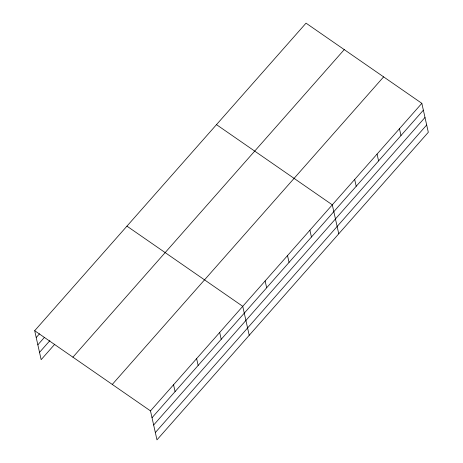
<?xml version="1.0" encoding="UTF-8"?>
<svg xmlns="http://www.w3.org/2000/svg" width="463" height="463" viewBox="0 0 463 463"><rect width="100%" height="100%" fill="white"/><g stroke="black" fill="none" stroke-linecap="round" stroke-linejoin="round"><path stroke-width="0.69" d="M34.69 330.709L306.031 23.15L421.839 103.336L428.31 132.291L156.969 439.85L150.492 410.901L34.69 330.709L41.161 359.664L54.813 344.188M36.218 337.533L39.511 333.8M37.85 344.837L44.436 337.365M39.529 352.36L49.888 340.623M72.905 357.176L344.246 49.61M112.278 384.435L383.624 76.875M150.492 410.901L421.839 103.336M152.02 417.724L423.361 110.159M153.652 425.022L424.993 117.463M155.336 432.546L426.678 124.987M216.493 124.645L332.295 204.831L338.766 233.786M126.949 226.141L242.751 306.327L249.221 335.281M399.453 128.714L400.975 135.537M377.067 154.086L378.589 160.91M354.681 179.459L356.203 186.282M309.909 230.209L311.431 237.033M287.523 255.582L289.045 262.405M265.137 280.954L266.665 287.778M219.688 332.469L221.21 339.292M196.625 358.617L198.147 365.434M173.561 384.759L175.083 391.582"/></g></svg>
